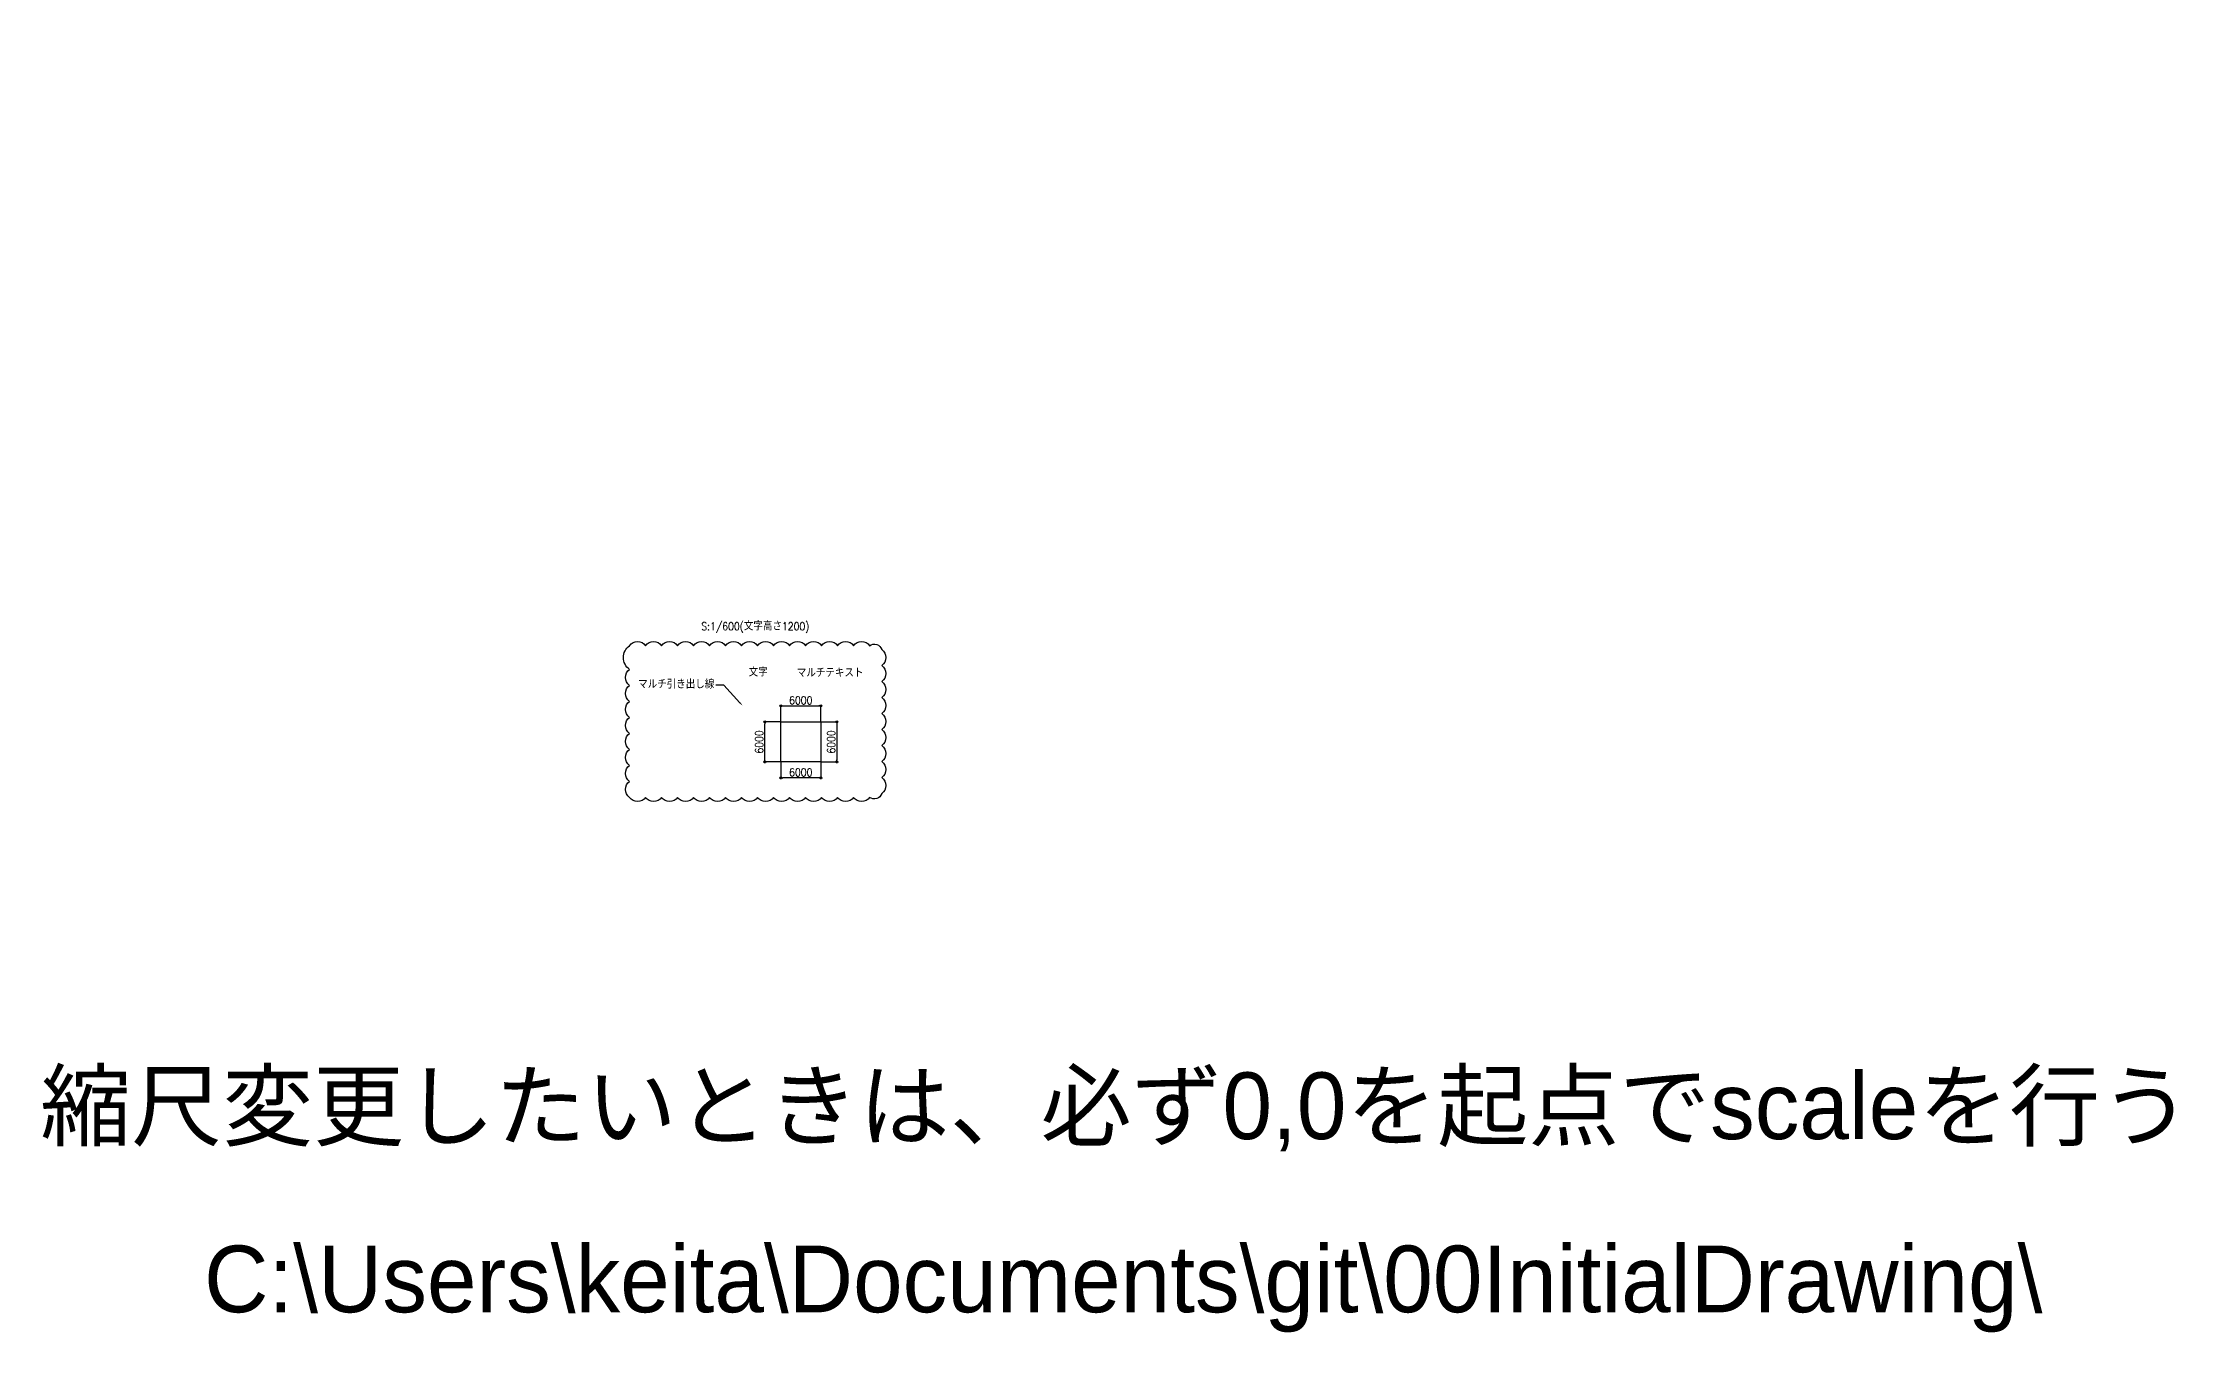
# Model space of a CAD drawing. Extents: x -102655 to 1332000, y -2014200 to 210463.
# Drawn here: x -64036 to 255557, y 17003 to 210463 of the extents above; entities that cross this region are included whole.
import ezdxf
from ezdxf import colors
from ezdxf.entities.mleader import LeaderData, LeaderLine
from ezdxf.enums import TextEntityAlignment as Align
from ezdxf.math import Vec2, Vec3

# ---------------------------------------------------------------- set-up
doc = ezdxf.new("R2010")
doc.units = 0
doc.header["$MEASUREMENT"] = 0
doc.layers.get('0').update_dxf_attribs({"color": 3, "linetype": 'CONTINUOUS'})
doc.layers.get('Defpoints').update_dxf_attribs({"color": 251, "linetype": 'CONTINUOUS'})
doc.layers.add('99_レイアウト枠', color=251, linetype='CONTINUOUS', plot=False)
doc.styles.add('DRACAD', font='txt', dxfattribs={"width": 0.85, "bigfont": 'extfont2'})
doc.styles.get("Standard").update_dxf_attribs({"font": 'Osaka.ttc'})
doc.dimstyles.new('MYDIM', dxfattribs={"dimtxt": 120, "dimasz": 20, "dimexe": 1.25, "dimexo": 50, "dimgap": 50, "dimtad": 1, "dimdec": 4, "dimdsep": 46, "dimtxsty": 'DRACAD', "dimblk": 'ORIGIN', "dimcen": 2.5, "dimadec": 0, "dimazin": 0, "dimtfac": 1, "dimtdec": 4, "dimtmove": 0, "dimatfit": 3, "dimfxl": 1, "dimtolj": 1, "dimtzin": 0, "dimarcsym": 0})

# ---------------------------------------------------------------- blocks, each defined once
blk = doc.blocks.new('_ORIGIN')
at = {"color": 0, "linetype": 'ByBlock', "lineweight": -2}
blk.add_line((0, 0), (-1, 0), dxfattribs=at)
blk.add_circle((0, 0), 0.5, dxfattribs=at)
blk = doc.blocks.new('*D7897')
at = {"color": 0, "lineweight": -2}
for p, q in [((46678, 108564), (44278, 108564)), ((44278, 102864), (44278, 108264)), ((46678, 102564), (44278, 102564))]:
    blk.add_line(p, q, dxfattribs=at)
at = {"layer": 'Defpoints', "color": 0}
for p in [(44278, 108564), (46678, 108564), (46678, 102564)]:
    blk.add_point(p, dxfattribs=at)
at = {"color": 0, "linetype": 'ByBlock', "lineweight": -2, "xscale": 300, "yscale": 300, "zscale": 300}
for p, rotation in [((44278, 108564), 90), ((44278, 102564), 270)]:
    blk.add_blockref('_ORIGIN', p, dxfattribs=dict(at, rotation=rotation))
at = {"color": 0, "insert": (43438, 105564), "char_height": 1200, "attachment_point": 5, "rotation": 90, "style": 'DRACAD'}
blk.add_mtext('\\A1;6000', dxfattribs=at)
blk = doc.blocks.new('*D7898')
at = {"color": 0, "lineweight": -2}
for p, q in [((46678, 102564), (46678, 100164)), ((52678, 102564), (52678, 100164)), ((52378, 100164), (46978, 100164))]:
    blk.add_line(p, q, dxfattribs=at)
at = {"layer": 'Defpoints', "color": 0}
for p in [(46678, 102564), (52678, 102564), (46678, 100164)]:
    blk.add_point(p, dxfattribs=at)
at = {"color": 0, "linetype": 'ByBlock', "lineweight": -2, "xscale": 300, "yscale": 300, "zscale": 300, "rotation": 180}
blk.add_blockref('_ORIGIN', (46678, 100164), dxfattribs=at)
at = {"color": 0, "linetype": 'ByBlock', "lineweight": -2, "xscale": 300, "yscale": 300, "zscale": 300}
blk.add_blockref('_ORIGIN', (52678, 100164), dxfattribs=at)
at = {"color": 0, "insert": (49678, 101004), "char_height": 1200, "attachment_point": 5, "style": 'DRACAD'}
blk.add_mtext('\\A1;6000', dxfattribs=at)
blk = doc.blocks.new('*D7899')
at = {"color": 0, "lineweight": -2}
for p, q in [((52678, 108564), (55078, 108564)), ((55078, 108264), (55078, 102864)), ((52678, 102564), (55078, 102564))]:
    blk.add_line(p, q, dxfattribs=at)
at = {"layer": 'Defpoints', "color": 0}
for p in [(52678, 108564), (52678, 102564), (55078, 102564)]:
    blk.add_point(p, dxfattribs=at)
at = {"color": 0, "linetype": 'ByBlock', "lineweight": -2, "xscale": 300, "yscale": 300, "zscale": 300}
for p, rotation in [((55078, 108564), 90), ((55078, 102564), 270)]:
    blk.add_blockref('_ORIGIN', p, dxfattribs=dict(at, rotation=rotation))
at = {"color": 0, "insert": (54238, 105564), "char_height": 1200, "attachment_point": 5, "rotation": 90, "style": 'DRACAD'}
blk.add_mtext('\\A1;6000', dxfattribs=at)
blk = doc.blocks.new('*D7900')
at = {"color": 0, "lineweight": -2}
for p, q in [((46678, 108564), (46678, 110964)), ((46978, 110964), (52378, 110964)), ((52678, 108564), (52678, 110964))]:
    blk.add_line(p, q, dxfattribs=at)
at = {"layer": 'Defpoints', "color": 0}
for p in [(52678, 110964), (46678, 108564), (52678, 108564)]:
    blk.add_point(p, dxfattribs=at)
at = {"color": 0, "linetype": 'ByBlock', "lineweight": -2, "xscale": 300, "yscale": 300, "zscale": 300, "rotation": 180}
blk.add_blockref('_ORIGIN', (46678, 110964), dxfattribs=at)
at = {"color": 0, "linetype": 'ByBlock', "lineweight": -2, "xscale": 300, "yscale": 300, "zscale": 300}
blk.add_blockref('_ORIGIN', (52678, 110964), dxfattribs=at)
at = {"color": 0, "insert": (49678, 111804), "char_height": 1200, "attachment_point": 5, "style": 'DRACAD'}
blk.add_mtext('\\A1;6000', dxfattribs=at)

msp = doc.modelspace()

# ---------------------------------------------------------------- hatches: boundary and pattern name
h = msp.add_hatch()
h.set_pattern_fill('ANSI31', color=256, scale=1000)
edge = h.paths.add_edge_path()
edge.add_line((123911.38421, 194143.64737), (123911.38421, 210462.61667))

# ---------------------------------------------------------------- linework, layer by layer
msp.add_lwpolyline([(24000, 120000, -0.5206), (26400, 120000, -0.5206), (28800, 120000, -0.5206), (31200, 120000, -0.5206), (33600, 120000, -0.5206), (36000, 120000, -0.5206), (38400, 120000, -0.5206), (40800, 120000, -0.5206), (43200, 120000, -0.5206), (45600, 120000, -0.5206), (48000, 120000, -0.5206), (50400, 120000, -0.5206), (52800, 120000, -0.5206), (55200, 120000, -0.5206), (57600, 120000, -0.5206), (60000, 120000, -0.5206), (61828.38955, 119428.38955, -0.5206), (61828.38955, 117028.38955, -0.5206), (61828.38955, 114628.38955, -0.5206), (61828.38955, 112228.38955, -0.5206), (61828.38955, 109828.38955, -0.5206), (61828.38955, 107428.38955, -0.5206), (61828.38955, 105028.38955, -0.5206), (61828.38955, 102628.38955, -0.5206), (61828.38955, 100228.38955, -0.5206), (61828.38955, 97828.38955, -0.5206), (60004.50415, 97252.27496, -0.5206), (57604.50415, 97252.27496, -0.5206), (55204.50415, 97252.27496, -0.5206), (52804.50415, 97252.27496, -0.5206), (50404.50415, 97252.27496, -0.5206), (48004.50415, 97252.27496, -0.5206), (45604.50415, 97252.27496, -0.5206), (43204.50415, 97252.27496, -0.5206), (40804.50415, 97252.27496, -0.5206), (38404.50415, 97252.27496, -0.5206), (36004.50415, 97252.27496, -0.5206), (33604.50415, 97252.27496, -0.5206), (31204.50415, 97252.27496, -0.5206), (28804.50415, 97252.27496, -0.5206), (26404.50415, 97252.27496, -0.5206), (24004.50415, 97252.27496, -0.5206), (24000, 99647.77081, -0.5206), (24000, 102047.77081, -0.5206), (24000, 104447.77081, -0.5206), (24000, 106847.77081, -0.5206), (24000, 109247.77081, -0.5206), (24000, 111647.77081, -0.5206), (24000, 114047.77081, -0.5206), (24000, 116447.77081, -0.5206), (24000, 120000, -0.5206)], format="xyb", close=True)
msp.add_lwpolyline([(46678.21738, 108564.17204), (52678.21738, 108564.17204), (52678.21738, 102564.17204), (46678.21738, 102564.17204)], close=True)

# ---------------------------------------------------------------- texts
at = {"style": 'DRACAD', "width": 0.85}
for s, p in [('S:1/600(文字高さ1200)', (42862.61216, 122907.49675)), ('文字', (43298.2406, 116001.79592))]:
    msp.add_text(s, height=1200, dxfattribs=at).set_placement(p, align=Align.MIDDLE_CENTER)
at = {"insert": (54085.71662, 115901.79592), "char_height": 1200, "attachment_point": 5, "style": 'DRACAD'}
msp.add_mtext('マルチテキスト', dxfattribs=at)
at = {"layer": '99_レイアウト枠'}
for s, p in [('縮尺変更したいときは、必ず0,0を起点でscaleを行う', (96912.97525, 45994.61572)), ('C:\\Users\\keita\\Documents\\git\\00InitialDrawing\\', (98042.20007, 20019.14939))]:
    msp.add_text(s, height=10000, dxfattribs=at).set_placement(p, align=Align.CENTER)

# ---------------------------------------------------------------- dimensions: what is measured, and where the dimension line sits
for base, p1, p2, angle, picture, middle in [((52678.21738, 110964.17204), (46678.21738, 108564.17204), (52678.21738, 108564.17204), 180, '*D7900', (49678.21738, 111804.17204)), ((44278.21738, 108564.17204), (46678.21738, 102564.17204), (46678.21738, 108564.17204), 270, '*D7897', (43438.21738, 105564.17204)), ((55078.21738, 102564.17204), (52678.21738, 108564.17204), (52678.21738, 102564.17204), 90, '*D7899', (54238.21738, 105564.17204))]:
    dim = msp.add_linear_dim(base=base, p1=p1, p2=p2, angle=angle, dimstyle='MYDIM', override={"dimtxt": 1200, "dimasz": 300, "dimexe": 0, "dimexo": 0, "dimgap": 240, "dimtad": 1, "dimjust": 0, "dimtmove": 0})
    dim.commit()
    dim.dimension.update_dxf_attribs({"geometry": picture, "text_midpoint": middle})
dim = msp.add_linear_dim(base=(46678.21738, 100164.17204), p1=(52678.21738, 102564.17204), p2=(46678.21738, 102564.17204), dimstyle='MYDIM', override={"dimtxt": 1200, "dimasz": 300, "dimexe": 0, "dimexo": 0, "dimgap": 240, "dimtad": 1, "dimjust": 0, "dimtmove": 0})
dim.commit()
dim.dimension.update_dxf_attribs({"geometry": '*D7898', "text_midpoint": (49678.21738, 101004.17204)})

# ---------------------------------------------------------------- leaders
ml = msp.add_multileader_mtext('Standard')
ml.set_content('マルチ引き出し線', style='DRACAD')
ml.set_leader_properties()
ml.build(insert=Vec2(0, 0))
ml.multileader.update_dxf_attribs({"dogleg_length": 1200, "arrow_head_size": 600})
ctx = ml.context
ctx.base_point, ctx.char_height, ctx.arrow_head_size, ctx.landing_gap_size, ctx.plane_origin = Vec3(27054.20637, 114067.03119), 1200, 600, 240, Vec3(-4955270.29865, 8976485.77322)
ctx.text_align_type = 2
notes = []
notes.append((ctx, [(0, (1, 1, 0), (38152.20637, 114067.03119), (-1, 0), 1200, [(0, [(40961.11599, 110993.40008)], 0, [])])]))
ctx.mtext.insert, ctx.mtext.alignment = Vec3(36712.20637, 114787.03119), 3
for ctx, leaders in notes:
    for number, flags, end, landing, length, lines in leaders:
        leader = LeaderData()
        leader.index, (leader.has_last_leader_line, leader.has_dogleg_vector, leader.attachment_direction) = number, flags
        leader.last_leader_point, leader.dogleg_vector, leader.dogleg_length = Vec3(end), Vec3(landing), length
        for number, points, colour, breaks in lines:
            line = LeaderLine()
            line.index, line.vertices, line.color, line.breaks = number, Vec3.list(points), colors.encode_raw_color(colour), breaks
            leader.lines.append(line)
        ctx.leaders.append(leader)

doc.saveas('drawing.dxf')
